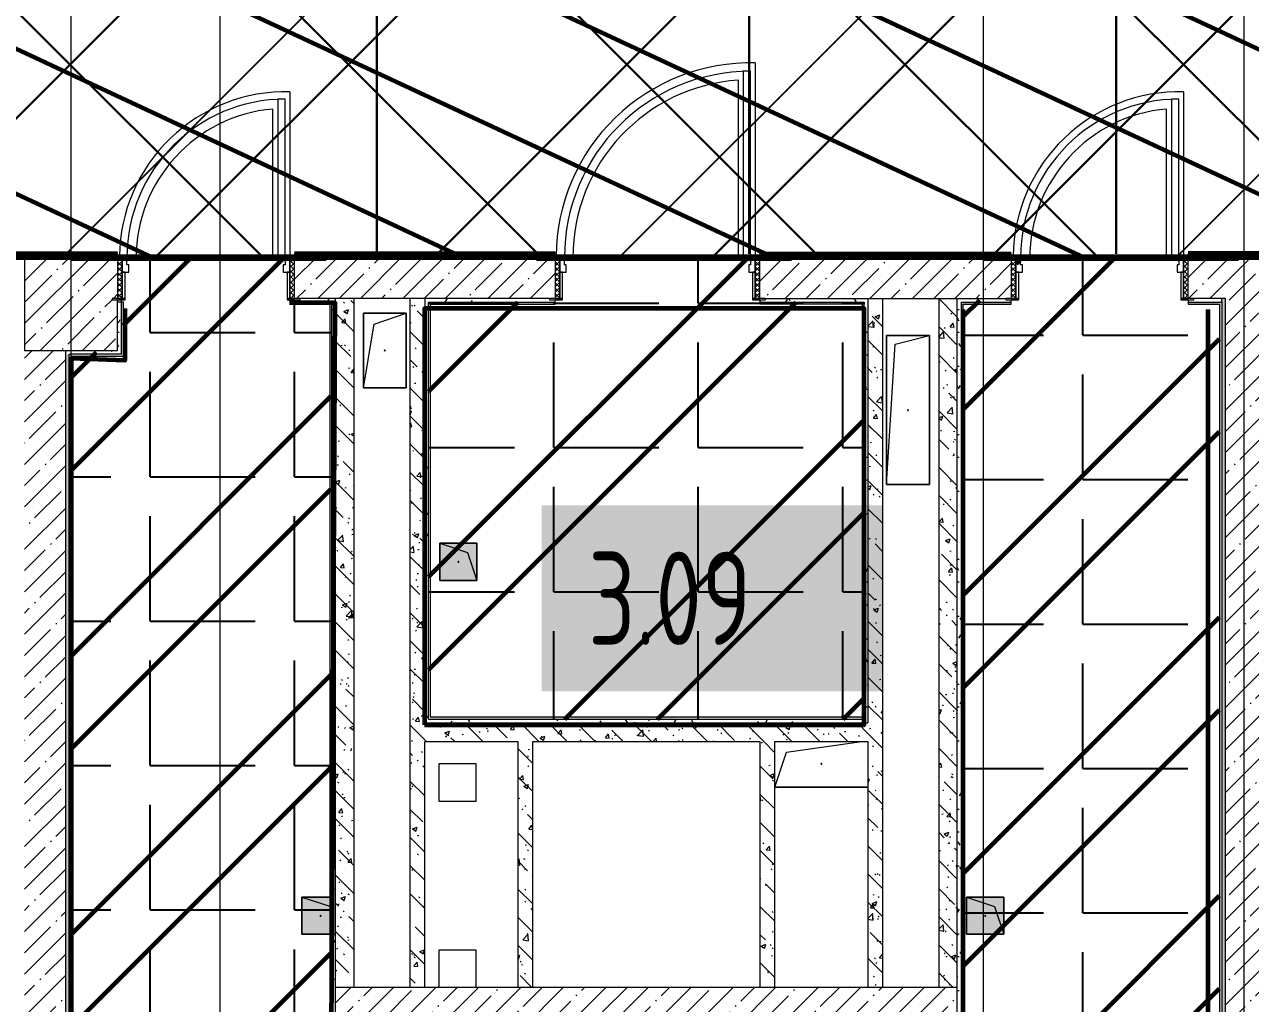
# Model space of a CAD drawing. Header units: millimetres. Extents: x -164500 to 426394, y -51911 to 102118.
# Drawn here: x 354637 to 361222, y 3894 to 9151 of the extents above; entities that cross this region are included whole.
import ezdxf

# ---------------------------------------------------------------- set-up
doc = ezdxf.new("R2010")
doc.units = ezdxf.units.MM
for name, color, linetype, lineweight in [('0) шлифовка', 5, 'Continuous', 60), ('1.4) Плинтус ПЛ-4', 6, 'Continuous', 60), ('196 1-3 этаж гидро изол', 6, 'Continuous', 60), ('284 стык. профилей', 1, 'Continuous', 120), ('5.3) Л-7 Линолеум 4 вып', 230, 'Continuous', 30), ('7.5) НЗ Линолеум Темпо ПЛЮС', 134, 'Continuous', 30), ('A-DOOR-2', 7, 'Continuous', 5), ('A-DOOR-FRAM-2', 7, 'Continuous', 5), ('A-FLOR', 7, 'Continuous', 9), ('A-GENM', 7, 'Continuous', 9), ('A-WALL', 7, 'Continuous', 5), ('I-WALL', 7, 'Continuous', 5), ('S-COLS', 7, 'Continuous', 9), ('S-COLS-1', 7, 'Continuous', 5), ('Оси', 7, 'Continuous', 9)]:
    doc.layers.add(name, color=color, linetype=linetype, lineweight=lineweight)
for name, color, linetype in [('1.2.1) плитка КР3', 140, 'Continuous'), ('2) защита вин плитк', 6, 'Continuous'), ('3.2.3) П-13.2', 6, 'Continuous')]:
    doc.layers.add(name, color=color, linetype=linetype)
doc.layers.add('A-AREA-PATT-3', color=7, linetype='Continuous', lineweight=5, true_color=0xe6fae8, transparency=1)
for name, color, linetype, lineweight, true_color in [('A-DOOR-1', 7, 'Continuous', 5, 0xc0c0c0), ('A-DOOR-FRAM-1', 7, 'Continuous', 5, 0xc0c0c0), ('A-WALL-1', 9, 'Continuous', 5, 0x808080), ('A-WALL-FNSH-1', 9, 'Continuous', 5, 0x808080)]:
    doc.layers.add(name, color=color, linetype=linetype, lineweight=lineweight, true_color=true_color)
doc.styles.add('СПДС', font='ГОСТ тип А.ttf', dxfattribs={"width": 0.9})
pattern_1 = [(45, (289227.4, 1e-08), (-114.04925, 114.04925), []), (45, (289341.45, 1e-08), (-114.04925, 114.04925), [201.612, -40.322, 6.706, -33.617])]
pattern_2 = [(135, (289227.4, 1e-08), (-150.8683, -150.8683), [213.36, -35.56, 7.112, -35.56]), (135, (289227.4, 150.77), (-150.8683, -150.8683), []), (50, (289227.4, 1e-08), (255.05767, -22.3145), [26.67, -293.37]), (355, (289227.4, 1e-08), (-49.3404, 267.4791), [21.336, -234.696]), (100.451, (289248.66, -1.86), (205.7195, 245.1636), [22.666, -249.326]), (46.184, (289227.4, 71.12), (379.511, -58.86), [40.005, -440.055]), (96.636, (289259.03, 66.2), (332.3634, 346.399), [33.999, -373.989]), (351.184, (289227.4, 71.12), (332.3669, 346.3953), [32.004, -352.044]), (21, (289262.96, 53.34), (212.2602, -143.1711), [26.67, -293.37]), (326, (289262.96, 53.34), (86.5224, 257.8632), [21.336, -234.696]), (71.451, (289280.65, 41.4), (298.78395, 114.6901), [22.666, -249.326]), (37.5, (289227.4, 1e-08), (4.32385, 118.37751), [6.706, -225.146, 6.706, -231.546, -235.585]), (37.5, (289227.4, 1e-08), (4.32385, 118.37751), [-470.103, 6.706, -228.879]), (7.5, (289227.4, 1e-08), (93.54758, 140.2533), [6.706, -129.134, 6.706, -219.812, -89.789]), (7.5, (289227.4, 1e-08), (93.54758, 140.2533), [-362.356, 6.706, -83.083]), (327.5, (289148.1, 1e-08), (189.82734, -8.02019), [6.706, -82.194, 6.706, -270.662, -368.046]), (327.5, (289148.1, 1e-08), (189.82734, -8.02019), [-366.268, 6.706, -361.34]), (317.5, (289112.54, 1e-08), (207.38114, 35.59764), [6.706, -108.864, 6.706, -177.495, -261.366]), (317.5, (289112.54, 1e-08), (207.38114, 35.59764), [-299.771, 6.706, -254.66])]
pattern_3 = [(0, (289227.4, 1e-08), (243.84, 60.96), [20.117, -162.763, 20.117, -162.763, -975.36]), (0, (289227.4, 1e-08), (243.84, 60.96), [-365.76, 20.117, -345.643, 20.117, -162.763, -426.72]), (0, (289227.4, 1e-08), (243.84, 60.96), [-914.4, 20.117, -101.803, 20.117, -284.683]), (120, (289318.84, 30.48), (-174.71291, 180.691634), [20.117, -162.763, 20.117, -162.763, -975.36]), (120, (289318.84, 30.48), (-174.71291, 180.691634), [-365.76, 20.117, -345.643, 20.117, -162.763, -426.72]), (120, (289318.84, 30.48), (-174.71291, 180.691634), [-914.4, 20.117, -101.803, 20.117, -284.683]), (240, (289349.32, 152.4), (-69.12709, -241.651634), [20.117, -162.763, 20.117, -162.763, -975.36]), (240, (289349.32, 152.4), (-69.12709, -241.651634), [-365.76, 20.117, -345.643, 20.117, -162.763, -426.72]), (240, (289349.32, 152.4), (-69.12709, -241.651634), [-914.4, 20.117, -101.803, 20.117, -284.683])]
pattern_4 = [(45, (327967.4, 26879), (-747.606, 747.606), [])]
pattern_5 = [(45, (205553.1, 26879), (-747.606, 747.606), []), (45, (206051.5, 26879), (-747.606, 747.606), [])]

# ---------------------------------------------------------------- blocks, each defined once
blk = doc.blocks.new('BSC_Колонна _Прямоугольная - 500х500-V526-Объем проектирования 3 этажа')
at = {"layer": 'S-COLS-1'}
h = blk.add_hatch(dxfattribs=at)
h.set_pattern_fill('FP_19', color=256, style=0, pattern_type=2)
h.set_pattern_definition([(45, (-65660, -7650), (-114.04925, 114.04925), []), (45, (-65545.95, -7650), (-114.04925, 114.04925), [201.613, -40.323, 6.706, -33.617])])
h.paths.add_polyline_path([(250, -250), (250, 22), (220, 22), (220, 30), (250, 30), (250, 250), (-250, 250), (-250, -250), (-10, -250)])
for p, q in [((220, 250), (-250, 250)), ((-250, 250), (-250, -250)), ((250, -250), (250, 22)), ((-250, -250), (250, -250))]:
    blk.add_line(p, q, dxfattribs=at)
blk = doc.blocks.new('GM_Отверстие прямоугольное _в плите_ - Отверстие-V586-Объем проектирования 3 этажа')
at = {"layer": 'A-GENM'}
for p, q in [((-100, -100), (-100, 100)), ((-100, 100), (100, 100)), ((100, 100), (-100, 100)), ((-100, 100), (-100, -100)), ((-50, 50), (100, 100)), ((100, 100), (100, -100)), ((100, -100), (100, 100)), ((-100, -100), (-50, 50)), ((100, -100), (-100, -100)), ((-100, -100), (100, -100))]:
    blk.add_line(p, q, dxfattribs=at)
for start, end in [(360, 180), (180, 360)]:
    blk.add_arc((0, 0), 2.5, start, end, dxfattribs=at)
blk = doc.blocks.new('GM_Отверстие прямоугольное _в плите_ - Отверстие-V587-Объем проектирования 3 этажа')
at = {"layer": 'A-GENM'}
for p, q in [((-100, -100), (-100, 49)), ((-100, -100), (-50.3, 49)), ((-100, 49), (-100, -100)), ((100, 49), (100, -100)), ((100, -100), (100, 49)), ((100, -100), (-100, -100)), ((-100, -100), (100, -100))]:
    blk.add_line(p, q, dxfattribs=at)
for start, end in [(360, 180), (180, 360)]:
    blk.add_arc((0, 0), 2.5, start, end, dxfattribs=at)
blk = doc.blocks.new('GM_Отверстие прямоугольное _в плите_ - Отверстие-21608348-Объем проектирования 3 этажа')
at = {"layer": 'A-GENM'}
for p, q in [((-187.5, 62.5), (215, 120)), ((-250, -125), (-187.5, 62.5)), ((250, -125), (-250, -125)), ((-250, -125), (250, -125))]:
    blk.add_line(p, q, dxfattribs=at)
for start, end in [(360, 180), (180, 360)]:
    blk.add_arc((0, 0), 2.5, start, end, dxfattribs=at)
blk = doc.blocks.new('GM_Отверстие прямоугольное _в плите_ - Отверстие-21991729-Объем проектирования 3 этажа')
at = {"layer": 'A-GENM'}
for p, q in [((-115, -400), (-115, 400)), ((-115, 400), (115, 400)), ((115, 400), (-115, 400)), ((-115, 400), (-115, -400)), ((-69, 354), (115, 400)), ((115, 400), (115, -400)), ((115, -400), (115, 400)), ((-115, -400), (-69, 354)), ((115, -400), (-115, -400)), ((-115, -400), (115, -400))]:
    blk.add_line(p, q, dxfattribs=at)
for start, end in [(360, 180), (180, 360)]:
    blk.add_arc((0, 0), 2.5, start, end, dxfattribs=at)
blk = doc.blocks.new('GM_Отверстие прямоугольное _в плите_ - Отверстие-21983700-Объем проектирования 3 этажа')
at = {"layer": 'A-GENM'}
for p, q in [((-115, -200), (-115, 200)), ((-115, 200), (115, 200)), ((115, 200), (-115, 200)), ((-115, 200), (-115, -200)), ((-57.5, 142.5), (115, 200)), ((115, 200), (115, -200)), ((115, -200), (115, 200)), ((-115, -200), (-57.5, 142.5)), ((115, -200), (-115, -200)), ((-115, -200), (115, -200))]:
    blk.add_line(p, q, dxfattribs=at)
for start, end in [(360, 180), (180, 360)]:
    blk.add_arc((0, 0), 2.5, start, end, dxfattribs=at)

msp = doc.modelspace()

# ---------------------------------------------------------------- hatches: boundary and pattern name
at = {"layer": '0) шлифовка', "true_color": 0x2776bb}
h = msp.add_hatch(dxfattribs=at)
h.set_pattern_fill('ANSI31', color=152, scale=222, angle=110)
h.set_pattern_definition([(155, (327967.4, 26879), (-297.882, -638.811), [])])
h.paths.add_polyline_path([(364707.402, 10900), (362736.402, 10900), (362736.402, 10882.591), (355987.402, 10882.591), (331628.402, 10900), (331627.402, 10210), (327967.402, 10209), (327967.402, 7900), (363306.402, 7900), (363306.402, 8301), (364707.402, 8301)])
at = {"layer": '1.2.1) плитка КР3'}
h = msp.add_hatch(dxfattribs=at)
h.set_pattern_fill('ANGLE', color=256, scale=111)
h.set_pattern_definition([(0, (346008.4, 26879.94), (0, 775.335), [563.88, -211.455]), (90, (346008.4, 26879.94), (-775.335, 5e-14), [563.88, -211.455])])
h.paths.add_polyline_path([(356286.402, 7671.396), (356087.402, 7671.396), (356086.402, 7895.784), (355167.402, 7904.216), (355167.402, 7391.396), (354887.402, 7391.396), (354887.402, 431), (355168.402, 431), (355168.402, 151), (356275.402, 151), (356275.402, 573.396), (356276.176, 1073.396), (356275.402, 1073.396), (356275.402, 1273.396), (356275.402, 1567.581), (356276.301, 2067.581), (356275.402, 2067.581), (356275.402, 2372.765), (356275.402, 2811.396), (356276.531, 3311.396), (356275.402, 3311.396), (356275.402, 3762.396), (356286.402, 3762.396)])
h = msp.add_hatch(dxfattribs=at)
h.set_pattern_fill('ANGLE', color=256, scale=111)
h.set_pattern_definition([(0, (494714.8, 27037.46), (0, 775.335), [563.88, -211.455]), (90, (494714.8, 27037.46), (-775.335, 5e-14), [563.88, -211.455])])
h.paths.add_polyline_path([(356807.402, 7660), (356807.402, 5420), (359147.402, 5420), (359147.402, 7660), (358547.402, 7660), (358537.402, 7900), (357537.402, 7899), (357527.402, 7660)])
h = msp.add_hatch(dxfattribs=at)
h.set_pattern_fill('ANGLE', color=256, scale=111)
h.set_pattern_definition([(0, (207580, 3604.9), (0, 775.335), [563.88, -211.455]), (90, (207580, 3604.9), (-775.335, 5e-14), [563.88, -211.455])])
h.paths.add_polyline_path([(361055.402, 7671.396), (360847.402, 7672), (360837.402, 7900), (359962.402, 7899), (359977.402, 7671.396), (359677.402, 7671.396), (359677.402, 151), (360775.402, 151), (361056.402, 151), (361055.402, 548.896)])
at = {"layer": '196 1-3 этаж гидро изол'}
h = msp.add_hatch(dxfattribs=at)
h.set_pattern_fill('ANSI32', color=256, scale=111)
h.set_pattern_definition(pattern_5)
h.paths.add_polyline_path([(356286.402, 7671.396), (356087.402, 7671.396), (356086.402, 7895.784), (355167.402, 7904.216), (355167.402, 7391.396), (354887.402, 7391.396), (354887.402, 431), (355168.402, 431), (355168.402, 151), (356275.402, 151), (356275.402, 573.396), (356276.176, 1073.396), (356275.402, 1073.396), (356275.402, 1273.396), (356275.402, 1567.581), (356276.301, 2067.581), (356275.402, 2067.581), (356275.402, 2372.765), (356275.402, 2811.396), (356276.531, 3311.396), (356275.402, 3311.396), (356275.402, 3762.396), (356286.402, 3762.396)])
h = msp.add_hatch(dxfattribs=at)
h.set_pattern_fill('ANSI32', color=256, scale=111)
h.set_pattern_definition(pattern_5)
h.paths.add_polyline_path([(356807.402, 7660), (356807.402, 5420), (359147.402, 5420), (359147.402, 7660), (358547.402, 7660), (358537.402, 7900), (357537.402, 7899), (357527.402, 7660)])
h = msp.add_hatch(dxfattribs=at)
h.set_pattern_fill('ANSI32', color=256, scale=111)
h.set_pattern_definition([(45, (67124.7, 3603.9), (-747.6063, 747.6063), []), (45, (67623.1, 3603.9), (-747.6063, 747.6063), [])])
h.paths.add_polyline_path([(361055.402, 7671.396), (360847.402, 7672), (360837.402, 7900), (359962.402, 7899), (359977.402, 7671.396), (359677.402, 7671.396), (359677.402, 151), (360775.402, 151), (361056.402, 151), (361055.402, 548.896)])
at = {"layer": '2) защита вин плитк'}
h = msp.add_hatch(dxfattribs=at)
h.set_pattern_fill('ANSI31', color=256, scale=333)
h.set_pattern_definition(pattern_4)
h.paths.add_polyline_path([(364707.402, 10900), (362736.402, 10900), (362736.402, 10882.591), (355987.402, 10882.591), (331628.402, 10900), (331627.402, 10210), (327967.402, 10209), (327967.402, 7900), (363306.402, 7900), (363306.402, 8301), (364707.402, 8301)])
at = {"layer": '3.2.3) П-13.2'}
h = msp.add_hatch(dxfattribs=at)
h.set_pattern_fill('ANSI32', color=256, scale=222)
h.set_pattern_definition([(45, (327967.4, 26879), (-1495.21, 1495.21), []), (45, (328964.2, 26879), (-1495.21, 1495.21), [])])
h.paths.add_polyline_path([(364707.402, 10900), (362736.402, 10900), (362736.402, 10882.591), (355987.402, 10882.591), (331628.402, 10900), (331627.402, 10210), (327967.402, 10209), (327967.402, 7900), (363306.402, 7900), (363306.402, 8301), (364707.402, 8301)])
at = {"layer": '5.3) Л-7 Линолеум 4 вып'}
h = msp.add_hatch(dxfattribs=at)
h.set_pattern_fill('ANSI37', color=256, scale=333)
h.set_pattern_definition([(45, (327967.4, 26879), (-747.606, 747.606), []), (135, (327967.4, 26879), (-747.606, -747.606), [])])
h.paths.add_polyline_path([(364707.402, 10900), (362736.402, 10900), (362736.402, 10882.591), (355987.402, 10882.591), (331628.402, 10900), (331627.402, 10210), (327967.402, 10209), (327967.402, 7900), (363306.402, 7900), (363306.402, 8301), (364707.402, 8301)])
at = {"layer": '7.5) НЗ Линолеум Темпо ПЛЮС'}
h = msp.add_hatch(dxfattribs=at)
h.set_pattern_fill('ANSI31', color=256, scale=333)
h.set_pattern_definition(pattern_4)
h.paths.add_polyline_path([(364707.402, 10900), (362736.402, 10900), (362736.402, 10882.591), (355987.402, 10882.591), (331628.402, 10900), (331627.402, 10210), (327967.402, 10209), (327967.402, 7900), (363306.402, 7900), (363306.402, 8301), (364707.402, 8301)])
at = {"layer": 'A-AREA-PATT-3'}
h = msp.add_hatch(color=256, dxfattribs=at)
h.paths.add_polyline_path([(355168.402, 145.5), (357586.902, 145.5), (357586.902, 3734), (357581.402, 3729), (357581.402, 151), (355168.402, 151), (355168.402, 431), (354888.402, 431), (354888.402, 7369), (355168.402, 7369), (355168.186, 7654.5), (355162.902, 7654.5), (355162.902, 7374.5), (354882.902, 7374.5), (354882.902, 425.5), (355162.902, 425.5), (355162.902, 145.5)])
h.paths.add_polyline_path([(357530.314, 1226.596), (357542.617, 1235.536), (357542.617, 1242), (357534.129, 1241.186), (357531.492, 1238.567), (357522.709, 1234.929), (357500.701, 1242), (357502.801, 1235.536), (357515.105, 1226.596), (357522.709, 1226.596)])
h.paths.add_polyline_path([(357500.701, 1258), (357511.289, 1258.814), (357513.926, 1261.433), (357522.709, 1265.071), (357544.718, 1258), (357542.617, 1264.464), (357530.314, 1273.404), (357512.052, 1271.186), (357502.801, 1264.464)])
h.paths.add_polyline_path([(357524.152, 2326.596), (357534.808, 2328.814), (357544.06, 2335.536), (357544.06, 2342), (357535.909, 2342), (357532.935, 2338.567), (357524.152, 2334.929), (357502.143, 2342), (357504.243, 2335.536), (357516.547, 2326.596)])
h.paths.add_polyline_path([(357541.724, 2358), (357546.16, 2358), (357544.06, 2364.464), (357531.756, 2373.404), (357513.495, 2371.186), (357504.243, 2364.464), (357504.243, 2358), (357512.732, 2358.814), (357515.368, 2361.433), (357524.152, 2365.071), (357539.223, 2358)])
h.paths.add_polyline_path([(356276.402, 3729), (356281.902, 3734.5), (356281.902, 7654.5), (356087.402, 7654.5), (356087.932, 7649), (356276.402, 7649), (356276.402, 4465), (356127.402, 4465), (356127.402, 4265), (356276.402, 4265), (356276.402, 3734.5)])
h.paths.add_polyline_path([(356718.465, 3729), (357581.402, 3729), (357586.902, 3734.5), (356281.559, 3733.688), (356279.577, 3729), (356616.452, 3729)])
h = msp.add_hatch(color=256, dxfattribs=at)
h.paths.add_polyline_path([(357977.402, 5425.5), (359141.902, 5427.422), (359141.902, 7654.5), (358587.402, 7654.5), (358587.402, 7649), (359136.402, 7649), (359136.402, 5431), (356818.402, 5431), (356818.402, 7649), (357487.402, 7649), (357485.732, 7654.5), (356812.902, 7654.5), (356812.902, 5425.5), (357677.402, 5425.5)])
h.paths.add_polyline_path([(357062.402, 6165), (357067.402, 6165), (357067.402, 6365), (356867.402, 6365), (356867.402, 6165), (357033.563, 6165)])
h = msp.add_hatch(color=256, dxfattribs=at)
h.paths.add_polyline_path([(361061.902, 145.5), (361061.902, 7654.5), (360887.402, 7654.5), (360887.402, 7649), (361056.402, 7649), (361056.402, 151), (358404.282, 151), (358404.282, 3728.5), (359678.402, 3728.5), (359678.369, 3739.5), (359672.902, 3739.453), (359672.902, 3734), (358398.782, 3734), (358398.782, 145.5), (361056.402, 145.5)])
h.paths.add_polyline_path([(358462.095, 1216.596), (358472.752, 1218.814), (358482.003, 1225.536), (358482.003, 1232), (358473.515, 1231.186), (358470.878, 1228.567), (358462.095, 1224.929), (358440.086, 1232), (358442.187, 1225.536), (358454.491, 1216.596)])
h.paths.add_polyline_path([(358450.337, 1248), (358453.312, 1251.433), (358462.095, 1255.071), (358484.103, 1248), (358482.003, 1254.464), (358469.699, 1263.404), (358451.438, 1261.186), (358442.187, 1254.464), (358442.187, 1248), (358449.669, 1248)])
h.paths.add_polyline_path([(358469.699, 2316.596), (358482.003, 2325.536), (358482.003, 2332), (358473.852, 2332), (358470.878, 2328.567), (358462.095, 2324.929), (358440.086, 2332), (358442.187, 2325.536), (358454.491, 2316.596), (358462.095, 2316.596)])
h.paths.add_polyline_path([(358480.959, 2348), (358484.103, 2348), (358482.003, 2354.464), (358469.699, 2363.404), (358451.438, 2361.186), (358442.187, 2354.464), (358442.187, 2348), (358450.675, 2348.814), (358453.312, 2351.433), (358462.095, 2355.071), (358479.667, 2348)])
h.paths.add_polyline_path([(359675.028, 3740), (359678.402, 3740), (359678.402, 7649), (359937.402, 7649), (359937.039, 7654.5), (359672.902, 7654.5), (359672.902, 3740)])
h.paths.add_polyline_path([(359864.429, 4265), (359897.402, 4265), (359897.402, 4465), (359697.402, 4465), (359697.402, 4265), (359861.031, 4265)])
at = {"layer": 'A-DOOR-2'}
h = msp.add_hatch(dxfattribs=at)
h.set_pattern_fill('FP_88', color=256, style=0, pattern_type=2)
h.set_pattern_definition([(135, (357426.313, 7964.685), (-14.14214, -14.14214), []), (225, (357426.313, 7964.685), (14.14214, -14.14214), [])])
h.paths.add_polyline_path([(356087.402, 7680), (356087.402, 7900), (356062.402, 7900), (356062.402, 7680)])
h = msp.add_hatch(dxfattribs=at)
h.set_pattern_fill('FP_85', color=256, style=0, pattern_type=2)
h.set_pattern_definition([(135, (359776.313, 7964.685), (-14.14214, -14.14214), []), (225, (359776.313, 7964.685), (14.14214, -14.14214), [])])
h.paths.add_polyline_path([(358562.402, 7680), (358587.402, 7680), (358587.402, 7900), (358562.402, 7899.63), (358562.402, 7895.064)])
h = msp.add_hatch(dxfattribs=at)
h.set_pattern_fill('FP_88', color=256, style=0, pattern_type=2)
h.set_pattern_definition([(135, (362226.313, 7964.685), (-14.14214, -14.14214), []), (225, (362226.313, 7964.685), (14.14214, -14.14214), [])])
h.paths.add_polyline_path([(360887.402, 7680), (360887.402, 7900), (360862.402, 7900), (360862.402, 7680)])
at = {"layer": 'A-DOOR-FRAM-2'}
h = msp.add_hatch(dxfattribs=at)
h.set_pattern_fill('FP_89', color=256, style=0, pattern_type=2)
h.set_pattern_definition([(45, (355303.518, 7964.685), (-14.1421, 14.1421), []), (135, (355303.518, 7964.685), (-14.1421, -14.1421), [])])
h.paths.add_polyline_path([(355152.375, 7680), (355162.402, 7680), (355162.402, 7900), (355137.402, 7900), (355137.402, 7680), (355146.586, 7680)])
h = msp.add_hatch(dxfattribs=at)
h.set_pattern_fill('FP_86', color=256, style=0, pattern_type=2)
h.set_pattern_definition([(45, (357653.518, 7964.685), (-14.1421, 14.1421), []), (135, (357653.518, 7964.685), (-14.1421, -14.1421), [])])
h.paths.add_polyline_path([(357487.402, 7680), (357512.402, 7680), (357512.402, 7900), (357487.402, 7900)])
h = msp.add_hatch(dxfattribs=at)
h.set_pattern_fill('FP_89', color=256, style=0, pattern_type=2)
h.set_pattern_definition([(45, (360103.518, 7964.685), (-14.1421, 14.1421), []), (135, (360103.518, 7964.685), (-14.1421, -14.1421), [])])
h.paths.add_polyline_path([(359952.375, 7680), (359962.402, 7680), (359962.402, 7900), (359937.402, 7900), (359937.402, 7680), (359946.586, 7680)])
at = {"layer": 'I-WALL'}
h = msp.add_hatch(dxfattribs=at)
h.set_pattern_fill('FP_191', color=256, style=0, pattern_type=2)
h.set_pattern_definition(pattern_3)
h.paths.add_polyline_path([(327987.402, 7900), (328857.402, 7900), (328857.402, 7920), (327988.402, 7920), (327987.748, 7906.92)])
h.paths.add_polyline_path([(341137.402, 7900), (347197.402, 7900), (347197.402, 7920), (340087.337, 7920), (340087.402, 7900), (341117.402, 7900)])
h.paths.add_polyline_path([(363307.402, 7900), (363327.402, 7900), (363306.402, 7920), (362932.402, 7919.792), (362932.402, 7908), (362987.402, 7908), (362987.402, 7900)])
h.paths.add_polyline_path([(363327.402, 7900), (363327.402, 7920), (363307.402, 7920), (363322.958, 7904.444)])
h.paths.add_polyline_path([(336719.877, 7900), (337587.337, 7900), (337587.337, 7920), (331357.402, 7920), (331357.402, 7900), (336637.402, 7900)])
h.paths.add_polyline_path([(361477.402, 7900), (361479.641, 7908), (361532.402, 7908), (361532.402, 7920), (360887.402, 7920), (360887.402, 7908), (360917.402, 7908), (360917.402, 7900), (361307.402, 7900)])
h.paths.add_polyline_path([(349697.402, 7900), (355107.402, 7900), (355107.402, 7908), (355137.402, 7908), (355137.402, 7920), (349697.402, 7920)])
h.paths.add_polyline_path([(359907.402, 7900), (359907.402, 7908), (359937.402, 7908), (359937.402, 7920), (358587.402, 7920), (358587.402, 7908), (358617.402, 7908), (358617.402, 7900), (359667.402, 7900)])
h.paths.add_polyline_path([(357457.402, 7900), (357457.402, 7908), (357487.402, 7908), (357487.402, 7920), (356087.402, 7920), (356087.402, 7908), (356117.402, 7908), (356117.402, 7900), (357387.621, 7900)])
h = msp.add_hatch(dxfattribs=at)
h.set_pattern_fill('FP_1', color=256, style=0, pattern_type=2)
h.set_pattern_definition(pattern_1)
h.paths.add_polyline_path([(359167.402, 7680), (359937.402, 7680), (359937.402, 7900), (358587.402, 7900), (358587.402, 7680), (359147.402, 7680)])
h.paths.add_polyline_path([(361067.402, 7680), (361087.402, 7680), (361087.402, 7900), (360887.402, 7900), (360887.402, 7680), (360917.402, 7680)])
h.paths.add_polyline_path([(356862.402, 7680), (357487.402, 7680), (357487.402, 7900), (356087.402, 7900), (356087.402, 7680), (356807.402, 7680)])
h = msp.add_hatch(dxfattribs=at)
h.set_pattern_fill('FP_1', color=256, style=0, pattern_type=2)
h.set_pattern_definition(pattern_1)
h.paths.add_polyline_path([(364687.402, 7680), (364707.402, 7680), (364707.402, 7900), (362932.402, 7900), (362932.402, 7680), (363914.276, 7680)])
h.paths.add_polyline_path([(361194.837, 7680), (361532.402, 7680), (361532.402, 7900), (361087.402, 7900), (361087.402, 7680)])
h = msp.add_hatch(dxfattribs=at)
h.set_pattern_fill('FP_191', color=256, style=0, pattern_type=2)
h.set_pattern_definition(pattern_3)
h.paths.add_polyline_path([(355157.402, 7380), (355157.402, 7660), (355137.402, 7660), (355137.402, 7380)])
h = msp.add_hatch(dxfattribs=at)
h.set_pattern_fill('FP_191', color=256, style=0, pattern_type=2)
h.set_pattern_definition(pattern_3)
h.paths.add_polyline_path([(356117.402, 7660), (356307.402, 7660), (356307.402, 7680), (356117.402, 7680), (356117.402, 7672), (356087.402, 7672), (356087.402, 7660)])
h = msp.add_hatch(dxfattribs=at)
h.set_pattern_fill('FP_191', color=256, style=0, pattern_type=2)
h.set_pattern_definition(pattern_3)
h.paths.add_polyline_path([(356287.402, 3760), (356307.402, 3760), (356307.402, 7660), (356287.402, 7660), (356287.402, 3772.636)])
h = msp.add_hatch(dxfattribs=at)
h.set_pattern_fill('FP_41', color=256, style=0, pattern_type=2)
h.set_pattern_definition(pattern_2)
h.paths.add_polyline_path([(356406.459, 3980), (356407.402, 3982.067), (356407.402, 7680), (356307.402, 7680), (356307.402, 3980)])
h = msp.add_hatch(dxfattribs=at)
h.set_pattern_fill('FP_41', color=256, style=0, pattern_type=2)
h.set_pattern_definition(pattern_2)
h.paths.add_polyline_path([(356753.333, 3980), (356787.402, 3980), (356787.402, 7680), (356707.402, 7680), (356707.402, 3980)])
h = msp.add_hatch(dxfattribs=at)
h.set_pattern_fill('FP_191', color=256, style=0, pattern_type=2)
h.set_pattern_definition(pattern_3)
h.paths.add_polyline_path([(357062.402, 7660), (357487.402, 7660), (357487.402, 7672), (357457.402, 7672), (357457.402, 7680), (356787.402, 7680), (356787.402, 7660), (356862.402, 7660)])
h.paths.add_polyline_path([(359147.402, 7660), (359167.402, 7660.393), (359167.402, 7680), (358617.402, 7678.929), (358617.402, 7672), (358587.402, 7672), (358587.402, 7660), (359147.303, 7660.004)])
h = msp.add_hatch(dxfattribs=at)
h.set_pattern_fill('FP_191', color=256, style=0, pattern_type=2)
h.set_pattern_definition(pattern_3)
h.paths.add_polyline_path([(356793.463, 5400), (356807.402, 5400), (356807.402, 7660), (356787.402, 7660), (356787.402, 5400)])
h = msp.add_hatch(dxfattribs=at)
h.set_pattern_fill('FP_191', color=256, style=0, pattern_type=2)
h.set_pattern_definition(pattern_3)
h.paths.add_polyline_path([(359166.275, 5420), (359167.4, 5420.266), (359167.402, 7660), (359147.402, 7660), (359147.402, 5420)])
h = msp.add_hatch(dxfattribs=at)
h.set_pattern_fill('FP_41', color=256, style=0, pattern_type=2)
h.set_pattern_definition(pattern_2)
h.paths.add_polyline_path([(359247.402, 3980), (359247.402, 7680), (359167.402, 7680), (359167.402, 3980)])
h = msp.add_hatch(dxfattribs=at)
h.set_pattern_fill('FP_41', color=256, style=0, pattern_type=2)
h.set_pattern_definition(pattern_2)
h.paths.add_polyline_path([(359647.402, 3980), (359647.402, 7680), (359547.402, 7680), (359547.402, 3980)])
h = msp.add_hatch(dxfattribs=at)
h.set_pattern_fill('FP_191', color=256, style=0, pattern_type=2)
h.set_pattern_definition(pattern_3)
h.paths.add_polyline_path([(359656.493, 3740), (359667.402, 3740), (359667.402, 7680), (359647.402, 7680), (359647.402, 3740)])
h = msp.add_hatch(dxfattribs=at)
h.set_pattern_fill('FP_191', color=256, style=0, pattern_type=2)
h.set_pattern_definition(pattern_3)
h.paths.add_polyline_path([(361065.584, 7660), (361067.402, 7660), (361067.319, 7680), (360917.402, 7680), (360917.402, 7672), (360887.402, 7672), (360887.402, 7660), (360917.402, 7660)])
h.paths.add_polyline_path([(359678.402, 7660), (359937.402, 7660), (359937.402, 7672), (359907.402, 7672), (359907.402, 7680), (359667.402, 7680), (359667.402, 7660)])
h = msp.add_hatch(dxfattribs=at)
h.set_pattern_fill('FP_191', color=256, style=0, pattern_type=2)
h.set_pattern_definition(pattern_3)
h.paths.add_polyline_path([(361087.402, 140), (361087.402, 7680), (361067.402, 7680), (361067.402, 140)])
h = msp.add_hatch(dxfattribs=at)
h.set_pattern_fill('FP_1', color=256, style=0, pattern_type=2)
h.set_pattern_definition(pattern_1)
h.paths.add_polyline_path([(361087.455, 120), (361307.402, 120), (361307.402, 7680), (361087.402, 7680), (361087.402, 120)])
h = msp.add_hatch(dxfattribs=at)
h.set_pattern_fill('FP_1', color=256, style=0, pattern_type=2)
h.set_pattern_definition(pattern_1)
h.paths.add_polyline_path([(354637.402, 400), (354857.402, 400), (354857.402, 7400), (354637.402, 7400), (354637.402, 797.231)])
h = msp.add_hatch(dxfattribs=at)
h.set_pattern_fill('FP_191', color=256, style=0, pattern_type=2)
h.set_pattern_definition(pattern_3)
h.paths.add_polyline_path([(354888.402, 7380), (355137.402, 7380), (355137.402, 7400), (354857.402, 7400), (354857.402, 7380), (354877.402, 7380)])
h = msp.add_hatch(dxfattribs=at)
h.set_pattern_fill('FP_191', color=256, style=0, pattern_type=2)
h.set_pattern_definition(pattern_3)
h.paths.add_polyline_path([(354857.402, 400), (354877.402, 400), (354877.402, 7380), (354857.402, 7380), (354857.402, 420)])
h = msp.add_hatch(dxfattribs=at)
h.set_pattern_fill('FP_41', color=256, style=0, pattern_type=2)
h.set_pattern_definition(pattern_2)
h.paths.add_polyline_path([(357039.85, 5300), (359167.402, 5300), (359167.402, 5400), (356787.402, 5400), (356787.402, 5300), (356862.402, 5300)])
h = msp.add_hatch(dxfattribs=at)
h.set_pattern_fill('FP_191', color=256, style=0, pattern_type=2)
h.set_pattern_definition(pattern_3)
h.paths.add_polyline_path([(358667.402, 5400), (359167.402, 5400), (359166.275, 5420), (356807.402, 5420), (356807.402, 5400), (358587.402, 5400)])
h = msp.add_hatch(dxfattribs=at)
h.set_pattern_fill('FP_41', color=256, style=0, pattern_type=2)
h.set_pattern_definition(pattern_2)
h.paths.add_polyline_path([(357367.402, 3980), (357367.402, 5300), (357287.402, 5300), (357287.402, 3980)])
h = msp.add_hatch(dxfattribs=at)
h.set_pattern_fill('FP_41', color=256, style=0, pattern_type=2)
h.set_pattern_definition(pattern_2)
h.paths.add_polyline_path([(358587.402, 3980), (358667.402, 3980), (358667.402, 5300), (358587.402, 5300), (358587.402, 4483.737)])
h = msp.add_hatch(dxfattribs=at)
h.set_pattern_fill('FP_1', color=256, style=0, pattern_type=2)
h.set_pattern_definition(pattern_1)
h.paths.add_polyline_path([(359647.402, 3760), (359647.402, 3980), (356307.402, 3980), (356307.402, 3760), (359547.402, 3760)])

# ---------------------------------------------------------------- linework, layer by layer
msp.add_lwpolyline([(291112.402, 7900), (362932.402, 7900)])
at = {"layer": '0) шлифовка'}
msp.add_lwpolyline([(364707.402, 10900), (327967.402, 10900), (327967.402, 7900), (364707.402, 7900)], close=True, dxfattribs=at)
at = {"layer": '1.4) Плинтус ПЛ-4'}
msp.add_line((361532.402, 7921), (360887.402, 7921), dxfattribs=at)
for points in [[(349697.402, 7921), (355137.402, 7921)], [(356087.402, 7921), (357487.402, 7921)], [(358587.402, 7921), (359937.402, 7920)]]:
    msp.add_lwpolyline(points, dxfattribs=at)
at = {"layer": '196 1-3 этаж гидро изол'}
for points in [[(355176.402, 7625.705), (355176.402, 7345.705), (354887.402, 7356.705), (354887.402, 479.705), (355386.402, 492.205), (355397.402, 160.289), (357591.402, 160.289), (357591.402, 3705.705), (356286.402, 3716.705), (356306.402, 7656.705), (356061.402, 7656.705)], [(360992.402, 7619.69), (360992.402, 473.69), (360812.402, 473.69), (360776.902, 121.69), (358392.402, 110.69), (358392.402, 3699.69), (359678.402, 3699.69), (359678.402, 7619.69)]]:
    msp.add_lwpolyline(points, dxfattribs=at)
msp.add_lwpolyline([(356786.402, 5389.512), (359146.402, 5389.512), (359146.402, 7625.705), (356786.402, 7625.705)], close=True, dxfattribs=at)
at = {"layer": '284 стык. профилей'}
for points in [[(354887.402, 7900), (356257.282, 7900)], [(357387.621, 7900), (358757.501, 7900)], [(359787.402, 7900), (361157.282, 7900)]]:
    msp.add_lwpolyline(points, dxfattribs=at)
at = {"layer": '7.5) НЗ Линолеум Темпо ПЛЮС'}
for points in [[(356530.21, 11668), (356530.21, 7920)], [(358530.21, 11668), (358530.21, 7920)], [(360500.21, 11668), (360500.21, 7920)]]:
    msp.add_lwpolyline(points, dxfattribs=at)
at = {"layer": 'A-DOOR-1'}
for p, q in [((358537.402, 8900), (358497.402, 8900)), ((358497.402, 8900), (358497.402, 7900)), ((358537.402, 7900), (358537.402, 8900)), ((356037.402, 8750), (355997.402, 8750)), ((355997.402, 8750), (355997.402, 7900)), ((356037.402, 7900), (356037.402, 8750)), ((360837.402, 8750), (360797.402, 8750)), ((360797.402, 8750), (360797.402, 7900)), ((360837.402, 7900), (360837.402, 8750)), ((355997.402, 7900), (356037.402, 7900)), ((358497.402, 7900), (358537.402, 7900)), ((360797.402, 7900), (360837.402, 7900))]:
    msp.add_line(p, q, dxfattribs=at)
for centre, radius in [((358537.402, 7900), 1000), ((356037.402, 7900), 850), ((360837.402, 7900), 850)]:
    msp.add_arc(centre, radius, 90, 180, dxfattribs=at)
at = {"layer": 'A-DOOR-FRAM-1'}
for p, q in [((355177.402, 7908), (355107.402, 7908)), ((355107.402, 7908), (355107.402, 7900)), ((355177.402, 7900), (355177.402, 7908)), ((356117.402, 7908), (356047.402, 7908)), ((356047.402, 7908), (356047.402, 7900)), ((356117.402, 7900), (356117.402, 7908)), ((357527.402, 7908), (357457.402, 7908)), ((357457.402, 7908), (357457.402, 7900)), ((357527.402, 7900), (357527.402, 7908)), ((358617.402, 7908), (358547.402, 7908)), ((358547.402, 7908), (358547.402, 7900)), ((358617.402, 7900), (358617.402, 7908)), ((359977.402, 7908), (359907.402, 7908)), ((359907.402, 7908), (359907.402, 7900)), ((359977.402, 7900), (359977.402, 7908)), ((360917.402, 7908), (360847.402, 7908)), ((360847.402, 7908), (360847.402, 7900)), ((360917.402, 7900), (360917.402, 7908)), ((355107.402, 7900), (355177.402, 7900)), ((355162.402, 7900), (355137.402, 7900)), ((355137.402, 7900), (355137.402, 7680)), ((355187.402, 7900), (355162.402, 7900)), ((355162.402, 7900), (355162.402, 7820)), ((355162.402, 7680), (355162.402, 7900)), ((355177.402, 7900), (355162.402, 7900)), ((355162.402, 7900), (355162.402, 7899)), ((355162.402, 7899), (355177.402, 7899)), ((355177.402, 7899), (355177.402, 7900)), ((355187.402, 7860), (355187.402, 7900)), ((355197.402, 7860), (355187.402, 7860)), ((355197.402, 7820), (355197.402, 7860)), ((356037.402, 7860), (356027.402, 7860)), ((356027.402, 7860), (356027.402, 7820)), ((356037.402, 7900), (356037.402, 7860)), ((356062.402, 7900), (356037.402, 7900)), ((356062.402, 7900), (356047.402, 7900)), ((356047.402, 7900), (356047.402, 7899)), ((356047.402, 7900), (356117.402, 7900)), ((356047.402, 7899), (356062.402, 7899)), ((356062.402, 7820), (356062.402, 7900)), ((356087.402, 7900), (356062.402, 7900)), ((356062.402, 7900), (356062.402, 7680)), ((356062.402, 7899), (356062.402, 7900)), ((356087.402, 7680), (356087.402, 7900)), ((357457.402, 7900), (357527.402, 7900)), ((357512.402, 7900), (357487.402, 7900)), ((357487.402, 7900), (357487.402, 7680)), ((357537.402, 7900), (357512.402, 7900)), ((357512.402, 7900), (357512.402, 7820)), ((357512.402, 7680), (357512.402, 7900)), ((357527.402, 7900), (357512.402, 7900)), ((357512.402, 7900), (357512.402, 7899)), ((357512.402, 7899), (357527.402, 7899)), ((357527.402, 7899), (357527.402, 7900)), ((357537.402, 7860), (357537.402, 7900)), ((357547.402, 7860), (357537.402, 7860)), ((357547.402, 7820), (357547.402, 7860)), ((358537.402, 7860), (358527.402, 7860)), ((358527.402, 7860), (358527.402, 7820)), ((358537.402, 7900), (358537.402, 7860)), ((358562.402, 7900), (358537.402, 7900)), ((358562.402, 7900), (358547.402, 7900)), ((358547.402, 7900), (358547.402, 7899)), ((358547.402, 7900), (358617.402, 7900)), ((358547.402, 7899), (358562.402, 7899)), ((358562.402, 7820), (358562.402, 7900)), ((358587.402, 7900), (358562.402, 7900)), ((358562.402, 7900), (358562.402, 7680)), ((358562.402, 7899), (358562.402, 7900)), ((358587.402, 7680), (358587.402, 7900)), ((359907.402, 7900), (359977.402, 7900)), ((359962.402, 7900), (359937.402, 7900)), ((359937.402, 7900), (359937.402, 7680)), ((359987.402, 7900), (359962.402, 7900)), ((359962.402, 7900), (359962.402, 7820)), ((359962.402, 7680), (359962.402, 7900)), ((359977.402, 7900), (359962.402, 7900)), ((359962.402, 7900), (359962.402, 7899)), ((359962.402, 7899), (359977.402, 7899)), ((359977.402, 7899), (359977.402, 7900)), ((359987.402, 7860), (359987.402, 7900)), ((359997.402, 7860), (359987.402, 7860)), ((359997.402, 7820), (359997.402, 7860)), ((360837.402, 7860), (360827.402, 7860)), ((360827.402, 7860), (360827.402, 7820)), ((360837.402, 7900), (360837.402, 7860)), ((360862.402, 7900), (360837.402, 7900)), ((360862.402, 7900), (360847.402, 7900)), ((360847.402, 7900), (360847.402, 7899)), ((360847.402, 7900), (360917.402, 7900)), ((360847.402, 7899), (360862.402, 7899)), ((360862.402, 7820), (360862.402, 7900)), ((360887.402, 7900), (360862.402, 7900)), ((360862.402, 7900), (360862.402, 7680)), ((360862.402, 7899), (360862.402, 7900)), ((360887.402, 7680), (360887.402, 7900)), ((355162.402, 7820), (355197.402, 7820)), ((355177.402, 7820), (355162.402, 7820)), ((355162.402, 7820), (355162.402, 7680)), ((355177.402, 7680), (355177.402, 7820)), ((356027.402, 7820), (356062.402, 7820)), ((356062.402, 7820), (356047.402, 7820)), ((356047.402, 7820), (356047.402, 7680)), ((356062.402, 7680), (356062.402, 7820)), ((357512.402, 7820), (357547.402, 7820)), ((357527.402, 7820), (357512.402, 7820)), ((357512.402, 7820), (357512.402, 7680)), ((357527.402, 7680), (357527.402, 7820)), ((358527.402, 7820), (358562.402, 7820)), ((358562.402, 7820), (358547.402, 7820)), ((358547.402, 7820), (358547.402, 7680)), ((358562.402, 7680), (358562.402, 7820)), ((359962.402, 7820), (359997.402, 7820)), ((359977.402, 7820), (359962.402, 7820)), ((359962.402, 7820), (359962.402, 7680)), ((359977.402, 7680), (359977.402, 7820)), ((360827.402, 7820), (360862.402, 7820)), ((360862.402, 7820), (360847.402, 7820)), ((360847.402, 7820), (360847.402, 7680)), ((360862.402, 7680), (360862.402, 7820)), ((355177.402, 7680), (355107.402, 7680)), ((355107.402, 7680), (355107.402, 7672)), ((355107.402, 7672), (355177.402, 7672)), ((355137.402, 7680), (355162.402, 7680)), ((355162.402, 7680), (355177.402, 7680)), ((355177.402, 7672), (355177.402, 7680)), ((356047.402, 7680), (356062.402, 7680)), ((356117.402, 7680), (356047.402, 7680)), ((356047.402, 7680), (356047.402, 7672)), ((356047.402, 7672), (356117.402, 7672)), ((356062.402, 7680), (356087.402, 7680)), ((356117.402, 7672), (356117.402, 7680)), ((357527.402, 7680), (357457.402, 7680)), ((357457.402, 7680), (357457.402, 7672)), ((357457.402, 7672), (357527.402, 7672)), ((357487.402, 7680), (357512.402, 7680)), ((357512.402, 7680), (357527.402, 7680)), ((357527.402, 7672), (357527.402, 7680)), ((358547.402, 7680), (358562.402, 7680)), ((358617.402, 7680), (358547.402, 7680)), ((358547.402, 7680), (358547.402, 7672)), ((358547.402, 7672), (358617.402, 7672)), ((358562.402, 7680), (358587.402, 7680)), ((358617.402, 7672), (358617.402, 7680)), ((359977.402, 7680), (359907.402, 7680)), ((359907.402, 7680), (359907.402, 7672)), ((359907.402, 7672), (359977.402, 7672)), ((359937.402, 7680), (359962.402, 7680)), ((359962.402, 7680), (359977.402, 7680)), ((359977.402, 7672), (359977.402, 7680)), ((360847.402, 7680), (360862.402, 7680)), ((360917.402, 7680), (360847.402, 7680)), ((360847.402, 7680), (360847.402, 7672)), ((360847.402, 7672), (360917.402, 7672)), ((360862.402, 7680), (360887.402, 7680)), ((360917.402, 7672), (360917.402, 7680))]:
    msp.add_line(p, q, dxfattribs=at)
at = {"layer": 'A-FLOR'}
for p, q in [((358561.586, 8944.72), (358561.586, 7908)), ((358471.586, 7895.064), (358471.586, 8852.729)), ((356061.586, 8789.84), (356061.586, 7908)), ((360861.586, 8789.84), (360861.586, 7908)), ((355971.586, 7895.064), (355971.586, 8697.015)), ((360771.586, 7895.064), (360771.586, 8697.015)), ((355177.402, 7900), (356037.402, 7900)), ((355236.586, 7895.064), (355187.402, 7895.064)), ((356037.402, 7895.064), (355971.586, 7895.064)), ((356299.845, 7900), (356117.402, 7900)), ((357457.402, 7900), (357387.621, 7900)), ((357527.402, 7900), (358537.402, 7900)), ((357527.402, 7900), (357582.402, 7900)), ((358537.402, 7895.064), (358471.586, 7895.064)), ((359907.402, 7900), (358617.402, 7900)), ((359977.402, 7900), (360837.402, 7900)), ((360036.586, 7895.064), (359987.402, 7895.064)), ((360837.402, 7895.064), (360771.586, 7895.064)), ((355157.402, 7660), (355157.402, 7672)), ((356276.402, 7649), (356276.402, 4465)), ((357487.402, 7660), (357487.402, 7672)), ((358587.402, 7672), (358587.402, 7660)), ((359678.402, 3740), (359678.402, 7649)), ((357062.402, 5180), (356862.402, 5180)), ((356862.402, 5180), (356862.402, 4980)), ((357062.402, 4980), (357062.402, 5180)), ((356862.402, 4980), (357062.402, 4980)), ((356276.402, 4265), (356276.402, 2350.369)), ((357062.402, 4180), (356862.402, 4180)), ((356862.402, 4180), (356862.402, 3980)), ((357062.402, 3980), (357062.402, 4180))]:
    msp.add_line(p, q, dxfattribs=at)
for centre, radius, start, end in [((358537.402, 7900), 1045, 88.6739112, 179.5605455), ((358537.402, 7900), 1045, 88.6739112, 179.5605455), ((358537.402, 7900), 955, 93.9518038, 180), ((358537.402, 7900), 955, 93.9518038, 180), ((356041.586, 7895.064), 895, 88.7195408, 179.170067), ((356041.586, 7895.064), 895, 88.7195408, 179.170067), ((360841.586, 7895.064), 895, 88.7195408, 179.170067), ((360841.586, 7895.064), 895, 88.7195408, 179.170067), ((356041.586, 7895.064), 805, 94.988542, 179.9999997), ((356041.586, 7895.064), 805, 94.988542, 179.9999997), ((360841.586, 7895.064), 805, 94.988542, 179.9999997), ((360841.586, 7895.064), 805, 94.988542, 179.9999997)]:
    msp.add_arc(centre, radius, start, end, dxfattribs=at)
at = {"layer": 'A-WALL'}
for p, q in [((360917.402, 7900), (361477.402, 7900)), ((361477.402, 7900), (361087.402, 7900)), ((356287.402, 7660), (356087.402, 7660)), ((357457.402, 7680), (356117.402, 7680)), ((356307.402, 3760), (356307.402, 7680)), ((356787.402, 7680), (356787.402, 5400)), ((356807.402, 7660), (357487.402, 7660)), ((356807.402, 5420), (356807.402, 7660)), ((358587.402, 7660), (359147.402, 7660)), ((358617.402, 7680), (359167.402, 7680)), ((359167.402, 7680), (359167.402, 5400)), ((359667.402, 7680), (359907.402, 7680)), ((359667.402, 7660), (359667.402, 3740)), ((361087.402, 7680), (360917.402, 7680)), ((361067.402, 7660), (361067.402, 140)), ((361087.402, 120), (361087.402, 7680)), ((354857.402, 7400), (354857.402, 400)), ((356787.402, 5400), (359167.402, 5400)), ((356807.402, 5420), (359147.402, 5420))]:
    msp.add_line(p, q, dxfattribs=at)
at = {"layer": 'A-WALL-1'}
for p, q in [((355137.402, 7920), (349697.402, 7920)), ((355137.402, 7908), (355137.402, 7920)), ((357487.402, 7920), (356087.402, 7920)), ((356087.402, 7920), (356087.402, 7908)), ((357487.402, 7908), (357487.402, 7920)), ((359937.402, 7920), (358587.402, 7920)), ((358587.402, 7920), (358587.402, 7908)), ((359937.402, 7908), (359937.402, 7920)), ((361532.402, 7920), (360887.402, 7920)), ((360887.402, 7920), (360887.402, 7908)), ((357387.621, 7900), (356299.845, 7900)), ((355157.402, 7660), (355137.402, 7660)), ((355157.402, 7380), (355157.402, 7660)), ((356087.402, 7672), (356087.402, 7660)), ((356407.402, 3980), (356407.402, 7680)), ((356707.402, 7680), (356707.402, 3980)), ((359147.402, 7660), (359147.402, 7649)), ((359167.402, 7680), (359667.402, 7680)), ((359247.402, 3980), (359247.402, 7680)), ((359547.402, 7680), (359547.402, 3980)), ((359647.402, 3760), (359647.402, 7680)), ((359667.402, 7660), (359937.402, 7660)), ((359937.402, 7660), (359937.402, 7672)), ((360887.402, 7672), (360887.402, 7660)), ((360887.402, 7660), (361067.402, 7660)), ((361067.402, 7660), (361067.402, 7680)), ((354877.402, 7380), (354888.402, 7380)), ((354877.402, 420), (354877.402, 7380)), ((356787.402, 3980), (356787.402, 5300)), ((356787.402, 5300), (357287.402, 5300)), ((357287.402, 5300), (357287.402, 3980)), ((357367.402, 5300), (358587.402, 5300)), ((357367.402, 3980), (357367.402, 5300)), ((358587.402, 5300), (358587.402, 3980)), ((358667.402, 5300), (359167.402, 5300)), ((358667.402, 3980), (358667.402, 5300)), ((359167.402, 5300), (359167.402, 3980)), ((359647.402, 3980), (356307.402, 3980))]:
    msp.add_line(p, q, dxfattribs=at)
at = {"layer": 'A-WALL-FNSH-1'}
for p, q in [((355137.402, 7921), (349697.402, 7921)), ((355137.402, 7920), (355137.402, 7921)), ((357487.402, 7921), (356087.402, 7921)), ((356087.402, 7921), (356087.402, 7920)), ((357487.402, 7920), (357487.402, 7921)), ((359937.402, 7921), (358587.402, 7921)), ((358587.402, 7921), (358587.402, 7920)), ((359937.402, 7920), (359937.402, 7921)), ((360887.402, 7921), (360887.402, 7920)), ((355168.402, 7660), (355157.402, 7660)), ((355168.402, 7369), (355168.402, 7660)), ((356087.402, 7660), (356087.402, 7649)), ((356087.402, 7649), (356276.402, 7649)), ((356287.402, 3740), (356287.402, 7660)), ((356818.402, 7649), (357487.402, 7649)), ((356818.402, 5431), (356818.402, 7649)), ((357487.402, 7649), (357487.402, 7660)), ((358587.402, 7660), (358587.402, 7649)), ((359147.402, 7649), (358587.402, 7649)), ((359136.402, 7649), (359136.402, 5431)), ((359147.402, 5420), (359147.402, 7649)), ((359678.402, 7649), (359937.402, 7649)), ((359937.402, 7649), (359937.402, 7660)), ((360887.402, 7660), (360887.402, 7649)), ((360887.402, 7649), (361056.402, 7649)), ((361056.402, 7649), (361056.402, 151)), ((355157.402, 7380), (354888.402, 7380)), ((354888.402, 431), (354888.402, 7369)), ((354888.402, 7369), (355168.402, 7369)), ((359136.402, 5431), (356818.402, 5431)), ((356276.402, 4465), (356276.402, 4265))]:
    msp.add_line(p, q, dxfattribs=at)
at = {"layer": 'Оси'}
for points in [[(354887.402, -1906.259), (354887.402, 3093.741), (354887.402, 22398.071), (354887.402, 27398.071)], [(356100.916, -1906.259), (356100.916, -1316.349), (355687.402, -636.259), (355687.402, 4363.741), (355687.402, 22398.071), (355687.402, 27398.071)], [(359787.402, -1906.259), (359787.402, 3093.741), (359787.402, 22398.071), (359787.402, 27398.071)], [(361187.402, -1906.259), (361187.402, 3093.741), (361187.402, 22398.071), (361187.402, 27398.071)]]:
    msp.add_lwpolyline(points, dxfattribs=at)

# ---------------------------------------------------------------- block references
at = {"layer": 'A-GENM'}
for name, p in [('GM_Отверстие прямоугольное _в плите_ - Отверстие-21983700-Объем проектирования 3 этажа', (356572.402, 7400)), ('GM_Отверстие прямоугольное _в плите_ - Отверстие-21991729-Объем проектирования 3 этажа', (359382.402, 7080)), ('GM_Отверстие прямоугольное _в плите_ - Отверстие-21608348-Объем проектирования 3 этажа', (358917.402, 5180))]:
    msp.add_blockref(name, p, dxfattribs=at)
at = {"layer": 'A-GENM', "rotation": 270}
for name, p in [('GM_Отверстие прямоугольное _в плите_ - Отверстие-V586-Объем проектирования 3 этажа', (356967.402, 6265)), ('GM_Отверстие прямоугольное _в плите_ - Отверстие-V587-Объем проектирования 3 этажа', (356227.402, 4365)), ('GM_Отверстие прямоугольное _в плите_ - Отверстие-V586-Объем проектирования 3 этажа', (359797.402, 4365))]:
    msp.add_blockref(name, p, dxfattribs=at)
at = {"layer": 'S-COLS'}
msp.add_blockref('BSC_Колонна _Прямоугольная - 500х500-V526-Объем проектирования 3 этажа', (354887.402, 7650), dxfattribs=at)

# ---------------------------------------------------------------- texts
at = {"insert": (357664.55, 6319.442), "char_height": 500, "width": 1327.5945, "attachment_point": 1, "style": 'СПДС', "bg_fill": 1, "box_fill_scale": 1.5, "bg_fill_color": 7, "bg_fill_true_color": 16777215, "bg_fill_transparency": 0}
msp.add_mtext('3.09', dxfattribs=at)

doc.saveas('drawing.dxf')
